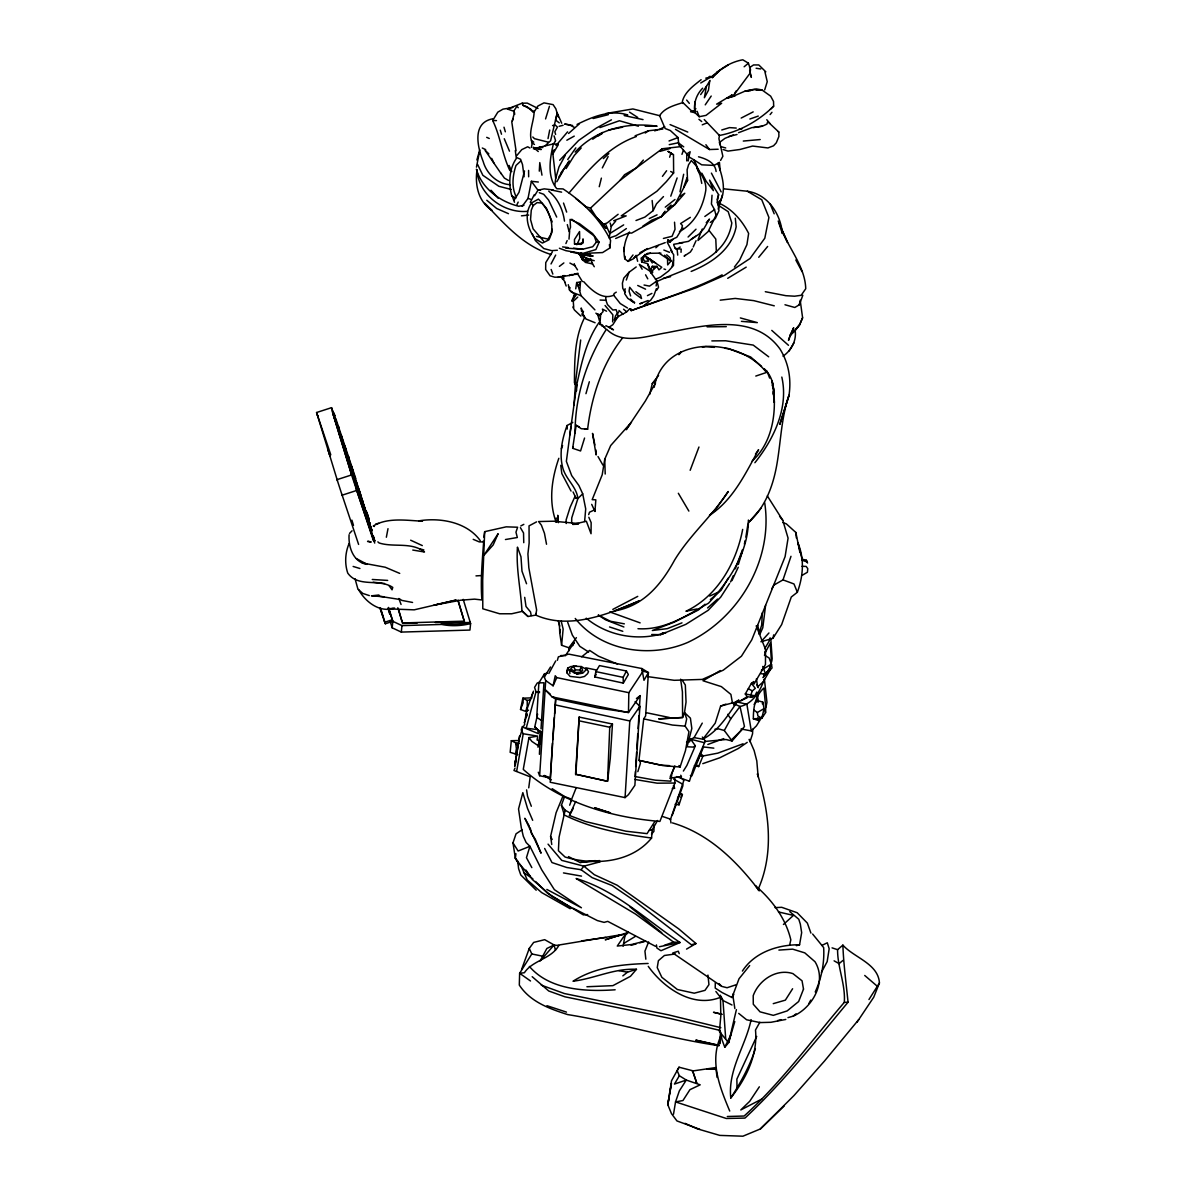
<?xml version="1.0" encoding="UTF-8"?>
<svg xmlns="http://www.w3.org/2000/svg" width="1196" height="1196" viewBox="0 0 1196 1196"><rect width="100%" height="100%" fill="white"/><g stroke="black" fill="none" stroke-linecap="round" stroke-linejoin="round"><path stroke-width="1.5" d="M349.097 534.732C348.215 547.065 353.298 562.374 367.217 564.363L356.393 558.592M569.64 231.082L568.997 239.155M760.178 717.66L758.309 720.47L753.36 718.811C753.286 707.628 755.05 695.982 763.885 688.044L765.709 707.18M526.33 713.474L526.285 717.316L526.988 713.698M686.728 160.892L686.803 153.97L678.805 144.791L678.042 137.555L670.328 130.528L665.125 128.495L659.624 115.683L632.878 108.941L605.864 113.515M715.298 982.918L715.208 988.09L722.085 992.545L732.012 997.524L733.821 994.399M747.799 524.984L745.87 537.079M673.483 154.777L668.115 151.399L673.483 154.777L673.632 172.957L666.351 181.657L656.903 191.24L621.262 215.878L626.181 215.893L613.683 220.752M748.262 525.448L748.382 520.051M654.077 825.27L653.898 831.399L651.521 834.09M718.856 135.148L719.409 135.447C739.741 131.739 759.146 120.497 773.663 106.16L773.528 101.451L770.658 96.158L761.792 89.82L754.108 89.266L745.063 91.12L734.299 95.8L731.758 95.082L716.628 104.142L721.637 103.26L706.029 115.369L699.197 116.715L695.07 112.753C693.172 103.783 696.251 94.678 702.635 88.19M571.613 523.026L571.763 517.853L577.877 498.568L582.691 493.799L578.879 485.486L571.703 475.619L566.366 461.357L571.03 426.329M694.637 109.195L694.846 101.824M518.989 740.518L511.32 740.698L510.154 752.329L517.733 754.661M612.636 321.903L612.845 314.802L605.071 305.518M551.954 229.109L551.834 232.727L548.007 239.11L536.436 236.404M582.646 243.207L583.02 239.155L582.646 243.207L580.912 244.373L574.529 243.999L574.454 239.544L579.552 231.531L579.686 238.617L576.846 244.746M483.229 541.115L483.633 541.923C482.257 561.313 480.388 580.852 481.898 599.958L474.543 599.136L460.804 600.198L433.969 605.161L456.244 600.033L414.19 609.84L388.371 608.869L393.036 608.241M768.938 632.983L760.955 641.759L772.945 638.335L781.646 624.596L791.289 597.013L797.358 592.259C803.204 576.308 804.594 559.235 797.986 542.999L802.381 560.251M514.758 766.113L519.632 736.063L514.758 766.113L516.179 756.201M554.839 185.186L555.706 178.398L552.881 153.925L553.03 150.965L554.51 149.605M539.411 754.317L540.547 731.354L538.021 747.276M752.777 729.111L752.538 733.895L749.982 741.759L749.249 739.337L754.138 750.58L756.799 760.925L758.159 776.847L757.412 773.782C769.013 811.441 774.574 852.763 757.965 889.704M716.374 252.266L715.776 239.051L709.168 230.619M539.291 171.148L539.785 162.596L541.967 175.154M552.417 743.179L550.205 782.259L625.06 797.612L628.438 794.667L634.882 785.338L639.875 706.388L635.106 701.633M575.62 382.137L573.975 405.324M681.017 252.311L681.212 249.112L675.247 248.394L673.752 245.045M762.375 612.651L761.673 625.164L758.847 633.955M625.06 797.612L629.799 720.964L639.875 706.388M759.834 1022.236L755.498 1030.01C757.875 1055.291 745.93 1078.628 730.786 1098.003C727.691 1069.643 745.676 1045.947 751.118 1019.635M547.349 673.213L544.539 673.722L538.888 682.901L536.705 717.301L541.549 720.53M541.026 728.827L543.956 682.767L538.888 682.901M544.33 677.19L544.539 673.722M553.06 696.655L555.706 698.957L550.28 777.953L539.65 775.726L545.705 680.554L544.315 677.071L550.519 666.994M579.163 717.077L575.53 774.216L607.538 781.287L610.274 758.518L612.457 724.043L579.163 717.077L575.859 774.873M612.457 724.043L609.736 727.243L607.538 781.287L577.309 774.604M635.061 776.503L635.375 771.51M635.689 766.501L636.586 752.359M636.81 748.696L637.737 734.075M638.081 728.588L638.903 715.776M639.247 710.289L640.174 695.638L636.422 698.524M712.024 195.217L711.426 204.023L714.52 209.614L715.956 215.145M552.716 739.666L554.346 717.465M554.615 713.773L555.706 698.957L552.133 696.924L545.122 689.703L550.414 694.338M856.919 1022.341L873.723 997.225L879.434 982.963C878.268 963.617 854.079 957.682 842.881 945.124L837.589 949.684C837.424 967.31 845.647 984.368 844.301 1002.383C811.426 1040.67 781.75 1082.006 744.151 1116.018L727.303 1116.511M575.052 433.176C575.022 396.31 586.518 360.19 606.477 329.139C622.638 345.24 646.378 336.136 665.709 332.937C703.173 325.865 753.525 312.291 780.016 349.053C788.687 363.076 791.453 379.132 788.986 395.383C781.466 417.165 780.913 440.188 777.161 462.717C773.528 484.694 765.799 506.67 748.98 522.054L760.94 508.33M720.56 1031.924L719.648 1043.988L720.56 1036.678C709.378 1061.928 719.917 1087.493 729.724 1111.054M579.791 290.658L580.494 281.972L576.681 282.54L575.725 288.849M584.62 521.441L585.711 508.913L582.691 493.799M625.119 288.714L624.686 293.663L627.825 298.402L634.568 302.782L630.546 299.06M773.154 394.142C774.634 385.022 771.076 374.901 764.259 368.757M576.547 390.853L576.786 384.664C581.495 363.001 586.294 340.456 599.316 322.128M637.647 261.296L636.167 255.346L633.312 258.844L628.079 261.401L624.79 258.814L625.03 256.333M654.212 387.28C663.571 334.955 738.545 335.956 766.472 372.479L755.782 376.067M572.735 645.691L574.2 642.446L568.952 647.784L561.597 645.272L563.137 629.036L561.208 621.202M609.407 236.569L611.261 226.433L615.716 221.051M589.075 253.163L602.575 252.58L609.855 248.006L610.588 240.471C600.482 219.421 582.482 201.661 563.062 188.923L556.828 188.729C546.721 176.754 550.055 158.022 553.374 143.894L558.368 144.327M673.512 1114.194L675.546 1101.89L682.931 1100.559L689.928 1089.676L700.183 1084.817L686.295 1080.063L679.328 1090.931L675.546 1101.89L726.286 1118.484L744.959 1118.081C782.857 1082.754 814.939 1041.925 848.039 1002.218C846.17 983.142 843.524 963.916 842.881 945.124M463.211 599.346L470.611 623.594L469.938 630.068L401.303 632.086L392.168 627.81L392.841 621.337L388.595 607.419M401.303 632.086L401.976 625.613L392.841 621.337L388.177 607.747M398.403 608.973L402.618 623.49L417.165 623.071M458.023 600.048L464.407 621.681L457.963 600.586M623.101 946.23L625.194 934.689L628.259 931.744M580.673 340.008L575.276 384.574L577.04 385.411M669.551 765.649L660.655 765.081L638.963 760.387L643.702 718.871L645.616 715.926L648.426 672.556L641.833 668.534L568.788 654.122L558.368 656.828L557.366 660.327M569.804 434.985L576.786 384.664L575.276 384.574L574.424 382.735C574.663 360.594 574.304 337.706 584.709 317.389M584.56 438.05L580.568 450.967L572.66 448.291L576.173 425.268L581.211 428.691L587.625 429.229C591.467 396.594 602.171 364.062 622.548 337.93M538.335 182.031L531.368 181.299L528.034 198.386L522.189 206.325M765.604 605.296L762.794 627.765L759.923 634.194M518.885 864.334L515.356 858.19L515.925 853.72M528.737 787.835L530.187 776.832L513.966 770.493L515.013 768.086M512.292 120.676L514.519 112.544M709.662 81.373L708.466 90.253L704.384 97.728L706.417 86.396L710.08 80.446M734.658 93.901L749.997 73.3L750.505 69.622L748.427 63.194L742.791 59.8C731.07 61.878 719.738 68.546 712.158 77.605M509.885 170.565C502.171 154.463 500.317 135.925 492.677 120.527L497.82 112.14L503.008 109.135L512.8 107.535M624.79 258.814C622.847 249.65 624.85 240.067 629.485 231.994M596.595 670.044L585.786 667.817L588.537 671.644L587.55 673.707L584.5 676.458L579.97 677.534L570.073 676.413L566.904 672.795L567.367 669.745M600.243 324.639L600.512 322.86M476.457 167.141L479.461 151.922M748.352 523.011C747.126 554.002 729.037 581.106 708.525 603.188C686.668 615.566 664.453 630.442 637.976 628.707M755.394 1048.578C749.937 1066.01 740.653 1082.544 730.786 1098.003M483.842 537.198L484.694 531.652L506.207 526.838L517.614 527.227L515.969 532.175L517.33 537.512L505.445 539.531M552.148 788.672L564.587 796.536L561.387 805.297L565.17 810.23L559.055 837.185L558.412 850.7L565.065 857.024C594.113 865.65 631.174 863.049 651.566 838.037L652.209 829.725L657.576 820.486M514.758 114.293L513.697 111.213L507.373 109L522.174 103.2L523.115 105.383L527.137 106.788L533.61 112.319L533.835 110.899M555.706 521.561L556.275 518.018M566.904 672.795L567.652 668.175L570.731 666.561L576.607 666.157M656.126 285.949L656.918 280.985L649.592 270.894L639.292 264.361L642.132 269.235M631.458 422.188L610.693 445.54L604.742 459.204L602.186 474.842L592.184 499.659L595.832 499.838L594.95 511.499L594.965 509.705L589.523 512.202L588.671 514.624M516.642 771.375L523.22 733.761L521.202 729.904L522.353 726.421M736.407 1009.633L728.648 1042.703L719.409 1031.595L720.814 1015.912L720.441 995.236M574.065 297.61L574.663 294.111M536.047 613.503L535.778 615.088L527.989 616.478L521.949 610.842C520.813 589.523 515.91 568.563 517.449 547.14L520.978 556.798L521.979 571.15L526.539 583.753M561.597 645.272L559.758 632.983L560.356 629.485M669.013 1097.614L667.802 1104.7L671.464 1113.626L676.951 1120.936L699.824 1129.323M669.611 1094.056L671.434 1083.427L667.802 1104.7L671.509 1080.78L679.029 1067.206L692.574 1070.719L696.7 1082.933L692.574 1070.719M796.372 945.662L799.571 944.75L801.664 932.656L800.333 924.149L798.793 919.276L789.734 911.591M537.527 737.394L537.079 739.95L540.024 741.251M531.443 147.347L532.235 143.012C527.78 132.95 533.924 122.186 534.119 111.961L537.871 106.04L543.986 102.871L553.09 104.635L555.856 108.821L558.218 116.879L556.768 112.618M515.401 754.153L516.403 748.741L515.655 742.88L511.32 740.698M386.353 537.243L387.997 528.677M672.212 266.454L673.468 259.951M717.047 202.797L718.602 194.679L709.572 180.118L713.399 190.627L706.298 181.463L701.828 173.181M679.986 191.764L683.664 174.257M548.022 138.587L549.712 130.02M770.822 665.38L772.153 658.577L770.762 638.245M764.992 712.039L766.95 702.321L764.408 679.089C760.462 690.63 752.927 703.861 739.995 706.492L730.741 718.856L724.313 730.502L732.072 740.967L744.48 726.525L739.995 706.492L733.582 703.607M784.98 304.756L794.802 307.477L799.302 304.801L799.989 301.467M523.22 733.761L537.751 736.123L528.961 737.588L523.265 769.402C560.625 802.74 610.827 817.331 659.893 821.428L674.918 783.036L674.738 777.535L681.451 776.533L680.733 775.247M732.012 997.524L739.023 978.762L749.653 965.546M545.705 680.554L553.105 685.801L555.243 675.755L556.768 677.609L628.827 692.693L642.715 671.733L641.833 668.534L643.986 680.3L648.426 672.556L643.179 671.21M682.318 101.72C684.546 92.047 693.74 85.574 701.125 79.698M594.756 676.936L595.877 671.614L599.465 665.589L626.42 671.001L628.349 674.514L623.31 683.11L594.756 676.936L596.206 674.335M744.375 544.09L745.123 540.577M753.45 683.021L753.764 681.571L751.417 683.335L745.287 693.979L747.216 696.67L751.596 697.313L754.93 695.803L756.784 692.05M638.963 760.387L662.883 765.59L680.076 767.01L685.458 750.654L688.956 731.713L685.129 726.151L686.683 718.871L684.516 712.577L686.041 702.052L685.323 685.024L682.363 680.434M772.945 638.335L773.692 634.867M815.223 991.947C821.517 978.328 824.582 962.616 823.655 947.576L812.637 934.046M519.976 736.631L522.293 729.097M539.964 732.116L534.776 726.854L537.632 714.102M789.629 945.139L790.825 939.862C785.772 918.513 772.153 900.005 755.438 885.758L759.325 890.841C736.826 861.314 709.064 833.657 672.451 822.893M783.006 356.169C791.244 350.622 796.656 340.711 795.176 330.664L799.616 324.759L802.606 317.792L800.184 300.241M769.91 638.006L769.148 641.265L764.663 648.651M551.745 844.496L550.594 836.378L556.095 812.727L563.122 795.699M649.697 394.456L652.269 383.602L658.562 375.454M549.442 106.309L545.57 118.927M734.778 1021.578L728.648 1042.703M599.241 186.711L601.379 178.129M539.306 743.792L540.173 740.339M742.671 529.394C736.317 562.748 717.57 596.266 685.951 611.246L696.984 608.958M627.466 307.985L620.246 303.545L613.683 295.218L614.101 293.543L616.284 292.138M689.135 155.779L690.167 151.787L686.803 153.97L689.135 155.779L688.134 160.997M670.373 819.753L683.873 780.42L681.257 778.013M762.33 703.816L762.779 702.097L757.606 700.617L757.038 696.849M628.079 261.401L633.013 254.972M524.521 170.938L519.004 192.347L513.921 200.405M643.523 259.368L644.584 261.221L648.561 261.176L646.139 256.766L661.777 267.291L658.966 269.877L656.828 266.379L652.403 270.61L652.627 272.539L651.028 273.107L650.803 270.132L647.499 263.613L641.714 261.999L644.883 254.374M525.792 711.441L527.242 706.268L527.227 700.452L522.861 698.18L520.529 709.497L525.792 711.441L528.587 710.185M585.95 393.678L589.344 381.748M789.375 337.257L788.493 340.397L793.696 327.704L789.823 335.687L795.176 330.664M555.706 178.398L558.981 166.947L565.26 155.316M476.875 159.995L479.805 149.814M670.777 196.174L677.13 177.935M718.228 209.18L722.459 194.873M515.341 762.749L516.298 759.505M669.64 157.199L671.001 152.684M717.077 199.777L718.602 194.679M738.38 564.452L742.462 550.922M558.831 458.307C551.67 478.863 548.426 501.498 556.2 522.308M764.693 89.879L767.249 81.672L764.977 72.074M637.827 771.659L640.368 763.467L640.084 761.03M572.66 448.291L573.153 446.721M526.898 714.834L524.356 723.072L527.466 707.793L533.461 691.198M725.867 704.145L720.62 706.089L715.193 723.206L702.844 739.188L694.084 737.618L688.059 740.862M689.419 781.272L693.441 768.355L705.326 741.027L702.336 737.035M675.127 804.265L679.029 804.818L682.393 794.488L679.732 793.053M718.632 1045.633C667.817 1038.233 618.452 1022.774 567.681 1014.582C549.442 1008.766 530.187 1001.785 519.303 985.07L519.632 973.29L524.386 972.737C532.564 960.239 551.117 959.102 558.711 945.662L554.122 944.975L544.688 939.667L533.655 942.418L529.26 948.428L521.576 969.493M530.904 698.748L532.953 692.708M517.943 862.092L515.356 858.19L512.979 842.866L516.044 833.821L521.994 829.845M773.902 585.083L783.006 579.881L790.99 556.304M572.794 422.397L567.054 425.522C562.15 438.992 559.055 453.538 562.718 467.696C565.678 479.148 576.666 486.787 577.877 498.568M682.961 785.563L672.212 815.373M683.649 187.428L686.982 177.815L687.536 180.506L674.903 204.546L661.268 216.655L631.638 233.1L628.797 232.906L615.671 238.482M670.223 776.623L674.888 766.008L671.913 773.438L670.836 781.167L655.378 780.196L635.33 776.593M626.3 280.014L629.036 272.269L636.212 266.947M681.959 154.359L683.439 150.203M654.72 821.682L647.051 833.642L625.852 831.19L585.621 821.577L569.416 815.478L575.695 801.499M569.685 805.207L571.284 800.782M580 670.014L575.411 669.91L573.587 672.601L581.779 672.436L580 670.014L581.241 666.561L586.533 669.416L582.796 673.139L577.414 674.066L569.446 670.358L567.652 668.175M656.365 288.714L653.778 295.771L650.684 300.196L644.21 305.294M569.416 815.478L573.288 808.317M799.302 304.801L802.83 295.292M561.343 448.844L562.569 445.555M690.167 470.297L698.957 447.02M735.301 568.833L742.522 549.652M694.413 765.664L698.673 766.546L703.099 755.663L700.004 753.659M554.122 944.975L546.871 948.473L540.084 961.031L554.122 944.975L555.452 950.327M647.485 676.592L674.2 680.3L702.276 679.418L723.221 670.194L741.46 656.185L751.791 639.8L785.099 556.633L788.074 538.125L782.767 520.29L767.324 495.906M652.403 270.61L650.803 270.132L652.298 266.319L656.828 266.379M698.165 239.364L702.276 229.019M571.03 800.737L576.173 787.805M751.417 683.335L755.289 688.343L752.389 690.884L750.64 695.265L751.596 697.313M648.621 941.97L644.943 951.119L645.84 959.192M552.193 221.888L546.527 208.418L541.833 203.081L537.094 202.602L533.117 205.637L531.263 210.227L530.546 219.556L533.102 228.855L543.567 241.039M577.743 297.116L573.273 301.317L571.897 300.854L574.827 293.708M565.917 243.55L567.158 240.59M796.117 328.9L799.616 324.759L802.606 317.792M704.369 742.686L690.675 739.233L689.524 741.879L686.549 742.282M567.308 224.624L569.072 231.62L570.507 227.18L570.058 219.376L579.462 223.622L592.588 233.579L599.136 242.145L595.892 249.575L582.347 253.567L565.932 250.682L559.369 248.245M690.675 739.233L695.354 745.811L686.878 765.47L683.365 771.061M553.105 685.801L556.768 677.609M697.432 760.791L699.735 755.633L703.099 755.663M730.532 581.974L733.387 575.59M716.449 214.353L708.152 231.561L697.971 240.501M703.472 747.022L691.871 775.83L690.361 775.486M693.217 246.959L696.057 240.68M731.937 580.628L738.246 567.203M516.941 204.695L518.197 202.079M349.112 543.492C345.166 552.642 344.523 563.6 347.767 573.138C358.486 588.028 379.012 578.176 392.766 587.4L392.064 589.822L389.104 585.741M635.988 220.527L644.913 217.089L653.166 210.631L656.499 203.813L663.481 196.578M721.083 1033.314L721.891 1039.533L724.776 1047.203L730.711 1035.213M756.709 1036.409L736.871 1079.121L737.035 1088.196M718.348 204.262C727.317 192.048 722.459 176.29 717.794 163.344L719.424 162.327L720.171 170.445M602.321 167.903L608.136 156.541M623.31 683.11L623.146 677.355L626.42 671.001M530.291 202.363L534.358 194.589M551.027 263.957L555.677 255.092M531.532 202.946C523.713 213.949 527.421 228.944 535.255 238.886L542.446 243.057L548.874 239.858C556.23 225.954 548.904 209.33 538.424 199.119L531.532 202.946L533.117 205.637M736.018 91.046L733.223 96.308L731.758 95.082M513.323 118.942L511.768 121.857L516.044 150.756M524.82 724.014L523.086 727.288L538.35 733.671L537.662 729.62L534.776 726.854M679.029 1067.206L677.175 1070.689L679.358 1075.727L686.295 1080.063L674.454 1084.069L679.358 1075.727M765.32 652.448L770.224 643.254L771.435 661.343M821.383 972.408L827.169 961.614L829.172 948.757L827.303 942.777L821.831 945.438M717.675 204.77L720.022 200.42M594.92 309.869L581.062 295.696L578.206 286.173L580.494 281.972M548.859 673.468L555.706 660.94M808.989 1003.369L810.768 1000.11M753.929 684.172L765.455 664.513L765.545 649.503L756.201 625.837M720.59 160.413L722.862 156.287L718.931 138.691L719.409 135.447L704.235 119.555M680.913 797.119L682.393 794.488L679.687 794.593L677.504 798.21M655.543 382.989L645.347 401.049L626.181 429.738L630.412 423.698M694.084 737.618L702.261 723.117M529.26 948.428L531.801 953.96L519.632 973.29L530.516 980.989M556.813 181.747L562.718 171.506M769.82 670.478L763.227 681.81L757.591 686.923L756.425 678.79M552.881 153.925L558.338 144.611M728.244 578.102L721.053 590.301L710.364 599.585M771.764 588.761L774.47 584.156M594.233 260.683L591.228 259.891L587.161 261.58L582.751 260.294L579.955 255.077L585.307 262.373L592.573 263.942L590.555 258.53L589.972 259.861L587.759 260.384L582.751 260.294L580.105 254.554M760.701 673.557L765.739 674.454L771.555 664.647L769.103 657.979L764.408 655.109M766.741 672.152L763.063 677.624L766.935 672.182M789.016 351.056L793.905 342.968M748.427 63.194L744.136 66.782M656.813 290.075L658.533 287.234L656.918 280.985L649.533 286.128L644.046 285.022M534.612 195.71L537.961 190.194L544.225 188.863L553.21 189.97M868.954 999.527L879.434 982.963M763.093 715.103L756.44 725.852L751.282 730.906L741.042 728.977M566.112 168.561L574.364 155.331L581.211 147.96M792.604 988.748L785.368 1000.14L773.244 1003.653M692.424 248.858L690.391 252.012L684.127 256.138L685.129 255.241M558.891 176.859L569.176 160.832M729.56 583.484L720.725 597.103L708.182 610.304L685.801 624.372L660.476 634.687L651.7 634.508M659.624 115.683C664.542 107.76 674.574 105.278 682.916 102.587L691.079 110.51L694.129 111.183L695.848 108.552M513.697 111.213L516.896 106.309L518.242 107.715M553.419 144.058L555.422 141.008M552.313 252.012L545.75 262.612L545.645 269.504L550.1 275.813L554.824 277.203L560.266 277.098M759.34 1086.82L749.698 1101.322L740.787 1109.948L761.837 1099.034M566.186 654.466L574.2 642.446M705.236 104.844L711.216 96.054M642.745 226.238L651.88 220.094L661.268 216.655L665.021 211.229M640.174 695.638L628.483 712.517L598.628 708.047L555.706 698.957M567.726 159.502L575.844 147.87M700.677 94.574L706.417 86.396M710.663 514.684L714.939 510.318L728.215 491.511C712.338 515.925 689.883 534.926 674.649 559.997C661.119 584.695 643.627 605.968 614.43 610.992L639.441 600.811C608.002 614.34 569.296 630.023 535.778 615.088L536.63 610.02L528.826 567.756L527.914 553.927L529.14 543.029L529.036 525.881L536.556 521.875M754.885 462.732C773.782 439.052 788.837 407.971 781.81 377.069M580.912 244.373L582.691 241.876M520.529 709.497L523.16 702.695L522.861 698.18L531.936 697.866M755.468 454.061L758.608 449.711C745.467 473.511 733.013 500.137 709.467 515.327L714.939 510.318M738.665 699.824C728.379 714.371 719.155 730.562 702.844 739.188M762.749 666.441L765.739 674.454L769.521 669.192L770.912 664.393L761.404 670.164M571.897 300.854L576.218 294.919M576.382 637.632L568.952 647.784L569.012 650.774M561.088 172.732L568.429 162.82M662.435 176.335L666.606 170.759M595.085 322.741L586.025 319.033L582.258 314.847L583.484 311.289M733.671 705.012L736.721 700.991M734.434 267.007L739.547 260.324L746.917 244.657L748.636 233.429C742.581 221.35 733.133 210.122 720.889 204.068M661.268 216.655L664.572 212.454M544.643 848.457L551.969 862.555L566.769 867.504L581.077 869.716L583.872 866.173L600.123 861.838M575.665 198.431L586.01 206.744L590.48 208.149L620.081 180.372L624.566 174.721L636.362 167.874L662.27 148.752L681.077 146.585M516.642 155.734L521.785 149.62L527.675 146.779L529.918 148.02M742.402 971.062C754.646 952.136 777.938 944.661 799.571 944.75M599.136 242.145L596.415 242.115L592.693 246.75L582.691 249.231L565.663 248.125M770.104 114.577L771.958 112.304M758.742 257.29L767.638 246.466M858.698 1019.62L824.522 1061.002L793.965 1095.581L760.372 1128.949L742.91 1136.2L719.768 1135.393L697.178 1128.785L685.039 1123.358M618.736 311.887L615.581 315.714L614.281 320.289C618.063 314.727 625.807 314.413 629.5 308.792L630.89 309.106L631.189 310.616L696.371 287.698L724.477 275.364L750.027 258.515L764.812 238.198L768.923 217.478L761.762 199.762L747.365 191.24L723.715 188.833M556.005 145.538L567.592 131.859M678.924 354.704L681.331 351.878L679.014 354.255M648.112 963.468C622.04 964.335 595.668 966.831 573.019 981.213C594.517 978.597 614.266 968.147 636.466 969.298L630.486 976.295L612.89 985.654L586.922 986.745M724.776 1047.203L727.676 1043.824M569.072 192.93C588.178 170.565 607.822 146.51 636.362 136.538M662.27 148.752L659.908 151.399L670.268 148.439M789.823 335.687L799.616 324.759M629.036 272.269L623.819 278.07L622.398 283.183L622.742 288.206L625.015 292.497M706.238 222.65L709.482 219.077L703.921 228.586L698.942 234.177L691.378 239.125M652.269 383.602L655.886 379.685M569.446 670.358L573.318 666.217L581.241 666.561L582.676 670.537L580.269 672.436L575.321 673.004L572.555 669.85L569.446 670.358L569.939 673.587M754.108 704.369L757.606 700.617M559.683 160.264L578.67 140.44L596.37 128.062L611.44 119.824M349.501 533.416L352.058 530.785M765.739 674.454L772.033 667.996L771.555 664.647M688.089 237.017L695.997 229.198M643.358 160.055L636.362 167.874L620.081 180.372M732.042 739.337L741.954 729.65M642.775 257.723L645.975 254.613L650.445 253.104M712.308 77.68L720.231 70.041L727.93 65.182M595.877 313.143L599.346 315.595L601.334 313.666M760.372 1128.949L784.232 1105.926M770.388 109.299L773.663 106.16M679.448 231.68L683.155 228.197M667.233 208.672L671.091 205.054M587.655 914.581L583.349 914.895L547.529 893.233L535.554 881.497M520.469 161.311L515.999 165.467C512.77 175.094 511.44 186.217 515.67 195.71M655.856 247.781L658.338 245.509M603.352 158.605L608.839 153.596M783.425 924.478L793.456 915.403L778.506 911.95M568.578 133.459L579.268 123.921M707.584 607.957L717.57 599.047M672.855 239.544L670.134 241.951L668.325 241.816L667.712 240.067L670.134 241.951L668.13 239.813M752.179 461.043C773.633 441.653 777.669 408.165 772.078 380.821L772.84 388.042M705.027 604.219L698.359 610.02L674.125 622.204L652.343 630.501L667.293 628.648L681.989 622.862M574.364 274.078L577.997 273.286M843.016 960.358L839.099 963.647L834.105 960.837M575.156 152.086C596.296 129.213 627.123 121.887 657.097 126.223L645.197 126.208M598.508 135.866L602.575 132.517L592.723 139.199M787.97 1017.632L793.157 1016.152L796.028 1013.834M581.705 656.783L589.658 650.415L598.389 656.141L617.51 664.094M419.049 521.112L422.487 521.202C406.461 520.424 387.474 517.27 373.302 525.971L374.423 526.479M618.138 214.278L607.239 222.89L603.546 224.295L596.565 217.478L590.48 208.149M665.26 207.162L674.963 199.493M622.832 975.861L627.511 972.169L636.466 969.298M710.319 222.441L715.358 218.509L718.946 210.675L717.884 201.795M577.07 124.429C592.214 116.879 610.543 109.284 627.75 114.98L624.387 114.995M559.384 266.379L563.869 262.926M664.737 126.791L659.071 129.587M710.245 77.591L720.231 70.041L716.838 72.164M707.389 78.189L710.05 76.23M680.778 230.813C695.414 222.546 703.143 206.415 705.775 190.358C707.045 178.802 697.044 170.594 694.188 159.995L689.345 157.125M695.534 236.315L688.492 241.368L679.208 243.057M704.833 216.491L714.52 209.614M623.669 224.878L609.706 233.579L605.729 224.459L603.546 224.295M677.086 249.216L680.18 247.034M634.239 257.783L645.332 250.024L665.2 242.639M533.61 112.319L530.919 109.329L523.115 105.383M626.375 228.571L616.134 235.642L609.257 238.064M747.216 742.372L738.321 748.502L719.738 757.801L702.785 763.646M645.257 133.025L648.606 130.768L662.823 129.063M749.578 67.619L753.54 64.943L758.787 64.943L765.814 71.82M679.956 196.398L684.77 193.274L674.903 204.546L667.443 208.986M690.346 217.373L680.584 223.547L682.438 225.551L681.272 229.946L676.787 237.286L668.026 241.368M720.62 706.089L740.877 700.677L747.216 696.67M624.327 943.106L635.435 936.348M727.691 278.324L746.199 267.142M723.759 738.605L707.838 744.465M700.736 82.987L709.019 78.039M720.381 670.552L703.009 680.763L721.367 686.624L730.906 694.428L732.52 703.398M695.354 745.811L693.187 747.081L687.087 746.782L691.826 728.484L690.406 718.153L684.516 712.577L682.602 717.495L658.936 718.871L682.602 717.495L682.423 691.901L680.644 679.193M686.549 949.101L695.997 943.554L678.745 928.888L617.121 885.204L594.322 874.71L583.872 866.173L561.746 860.387L548.052 844.137M802.322 575.216L807.405 572.256L807.778 568.668L806.179 566.411L802.038 566.321M754.033 710.125L757.322 712.502L764.08 708.6L765.291 708.914L765.844 712.308L761.792 718.288L753.36 718.811M566.844 140.231L574.244 136.12M599.346 315.595L603.128 311.558L602.44 309.106L606.566 311.199M639.875 252.745L647.559 248.544M717.794 163.344L714.012 165.407L701.723 164.824L694.188 159.995L698.808 172.089M793.157 1016.152C812.802 1007.69 827.124 981.453 815.014 961.734L804.788 952.868L792.649 949.146L778.895 950.087M720.665 997.225C693.217 1008.497 663.974 988.315 648.262 966.338M520.813 525.941L523.833 524.356M691.168 271.432C711.396 263.06 731.533 249.934 736.153 226.777L735.301 218.21M612.801 609.407L637.752 596.37M741.176 118.06L753.181 111.886M545.256 145.658L550.594 140.784L557.067 113.74L555.512 120.034L559.28 122.859M647.44 295.636L651.895 293.409M655.318 282.316C684.336 268.113 725.778 261.147 731.817 222.979L728.2 211.662L718.871 205.637M649.264 218.569L657.067 214.846M740.877 700.677L747.216 697.716M655.453 279.356L660.626 277.009L668.534 271.044L673.483 265.422L673.677 254.748L670.896 250.592M753.659 127.553L762.375 126.178L766.935 124.13L767.727 121.618L778.805 132.023L778.895 136.479L776.309 142.787L773.513 145.807L767.922 147.945L752.613 146.062L739.95 149.485L727.945 151.1L723.102 149.5M722.115 274.856C693.097 289.94 661.388 299.06 631.189 310.616L629.903 308.957L630.89 309.106M709.677 596.042L718.452 592.155M569.311 275.618L571.852 274.527M733.432 134.834L724.926 138.377L719.349 142.563L720.336 145.254M702.246 124.833L706.672 123.038M492.916 118.778C471.583 122.545 477.563 147.407 483.199 161.58C486.578 173.719 497.446 184.049 510.333 184.722M648.606 130.768L635.136 135.791M597.103 135.746L601.827 133.907M648.142 300.51L639.725 303.784L642.312 303.111M743.09 743.777L717.809 753.151L701.723 756.231M660.476 634.687L665.858 632.624L662.33 632.878M738.545 132.696L751.746 127.673L762.375 126.178M669.042 140.964L678.042 137.555M539.59 682.198L537.228 683.051L534.567 687.356L536.017 691.751L526.18 728.229L537.662 729.62L541.773 732.7M599.944 127.583L619.393 120.751L638.395 126.193M749.877 119.017L758.264 116.072M664.229 945.363L673.542 942.089L680.076 942.523C646.513 920.053 615.521 890.108 576.128 878.522L635.525 914.073L673.542 942.089M561.791 276.575L564.811 275.558M736.302 984.697L727.063 987.747L721.681 986.371L718.975 983.561M734.299 95.8L726.824 98.251L734.957 95.949M645.646 940.923L631.518 944.526L617.285 946.051L623.415 937.036L628.453 932.342L605.236 939.802L621.576 934.659L558.113 945.154M337.466 480.762L316.566 412.515L331.546 407.672L359.981 492.393L371.478 530.202M332.174 411.155L352.102 476.457L373.406 540.547M335.702 418.331L355.825 478.744M352.043 474.797L337.063 479.641L342.116 495.189L357.096 490.33L331.546 407.672M361.072 500.362C362.224 499.195 363.913 503.112 362.044 503.008L355.855 480.508L373.81 540.996M356.288 489.328L374.722 543.089M357.649 489.164L358.591 488.865L359.249 490.749L360.594 494.875L359.652 495.174M360.041 496.998L360.983 496.699L365.169 509.705M361.327 501.244L361.775 500.556L368.099 519.468M362.642 503.636L364.137 508.091M363.076 506.371L364.167 506.282L365.229 509.406M363.464 508.195L364.391 507.896L363.509 504.757M364.421 508.943L365.707 511.44M366.753 512.157L368.831 518.63L366.753 512.157L366.783 514.579M367.142 513.308L366.813 514.415M365.468 514.205L366.305 513.667M367.366 516.358L368.278 517.061M369.116 522.981L371.941 530.366L364.466 507.852L365.931 512.561M368.547 523.773L364.84 510.767M370.596 527.451L367.83 517.315M370.297 530.576L371.223 530.277L371.702 531.607M379.909 607.732L384.708 622.234L392.198 619.797M384.708 622.234L385.351 623.759L392.841 621.337M721.771 129.975L729.53 127.613L736.243 128.062M533.371 148.842L553.374 143.894M654.646 130.827L657.576 129.975M631.159 945.303L636.362 943.793M777.609 1020.607L781.063 1019.62M639.77 942.837L644.868 941.402M595.324 860.612L580.015 862.48L568.444 856.59M573.572 274.691L557.725 277.397M695.997 943.554L691.378 944.765L633.76 900.304L612.217 885.593L592.14 877.655L581.077 869.716M559.1 126.313L563.077 125.281M728.798 136.568L737.02 134.49M593.171 118.509L608.36 114.667M663.406 238.453L672.092 236.27L675.022 229.288L674.529 222.202M515.88 198.013L511.798 196.054C508.39 183.451 508.973 168.457 516.911 157.663L520.604 159.262L522.517 164.614L524.117 176.769M665.858 632.624C638.993 641.579 608.091 636.347 586.234 618.197M613.683 295.218C601.992 300.42 590.869 289.641 583.678 281.628M702.441 347.333L705.67 346.586L714.446 347.363M527.989 616.478L522.488 611.306L511.694 613.772L499.644 613.772L482.795 608.779L482.691 580.269L484.694 531.652M663.526 278.264L670.612 276.665M612.561 936.976L625.119 934.181M649.189 830.398L652.209 829.725M570.298 274.796L576.861 274.258M375.858 523.953L378.639 523.355M669.237 144.656L678.311 142.773L683.738 146.869M608.629 130.02L622.593 127.18M527.227 700.452L530.456 699.795M552.567 125.58L555.213 125.072L557.456 127.105L554.839 131.724L555.602 134.445M785.802 1019.441L770.927 1022.296L760.043 1022.58L746.603 1019.769L738.694 1013.386M705.76 78.159L712.622 76.918M581.869 254.838L593.141 256.034L586.997 255.51M523.923 205.338L518.675 206.25C499.868 201.586 481.853 188.43 476.367 169.219M673.647 244.298L682.976 242.728M715.836 1067.565L692.26 1071.033M527.421 211.333C503.695 213.636 478.116 194.35 477.025 169.787C474.827 184.976 478.191 201.451 491.885 210.317L484.649 203.29C504.189 223.473 523.19 246.062 551.162 254.524M659.43 946.724L680.076 942.523L660.954 950.73L656.888 948.024L656.44 944.9M419.004 520.828C440.457 517.405 466.918 522.054 480.284 540.667M394.59 608.031C379.85 613.324 365.169 601.693 358.531 589.508M540.667 189.805L537.961 190.194L531.368 181.299M581.555 940.878L605.684 937.485M738.799 129.332L741.894 128.899M675.381 953.96L664.408 955.484L658.398 960.672L657.247 967.609L661.837 977.296L677.355 989.496L694.263 993.203L704.997 990.348L708.944 984.637L707.957 975.084M669.685 778.192L674.738 777.535M672.287 788.598L674.694 788.284L673.408 785.593M720.216 300.166L735.226 298.432L753.779 300.644L774.275 305.832M378.938 594.995L371.463 595.832L383.991 596.759M521.456 215.833L528.707 215.071M714.954 729.261L718.617 728.887L724.313 730.502M574.529 243.999L581.017 243.371M580.015 862.48L599.674 860.597M641.714 261.999L641.116 258.201L647.649 253.343L660.91 253.118M704.668 741.475L726.032 739.532L732.072 740.967M743.284 141.053L760.193 139.543M750.64 90.687L745.063 91.12L756.47 89.252L761.792 89.82L756.216 90.253M557.366 250.233L551.76 250.667L543.776 248.559L535.33 240.501L532.459 234.087M475.978 575.889L482.227 575.515M774.993 907.615L781.721 907.316L797.194 912.742L807.345 923.088L810.918 933.089M844.301 1002.383L848.039 1002.218M578.146 524.192L572.72 524.401L586.384 521.277L591.048 533.73L591.153 522.667L588.836 517.27M675.456 129.332L709.467 149.53L718.168 149.231M715.956 1068.731L706.911 1069.045L715.956 1068.731L717.107 1077.447M615.148 989.78C586.115 991.798 549.771 990.258 529.38 966.428M402.678 622.952L464.467 621.143M435.329 622.533L458.95 621.845M401.976 625.613L441.653 624.447A56.332 45.299 -17 0 0 470.611 623.594M522.174 103.2L527.287 103.11L537.976 108.447M707.12 326.852L726.286 326.658M711.844 340.905L725.643 340.77L753.211 345.091L768.684 356.812M752.269 695.833L754.93 695.803L745.287 693.979M674.918 783.036L657.187 783.186L634.687 779.418M539.546 691.736L536.017 691.751L539.531 692.648M483.633 541.923L479.252 541.893L473.212 539.336M492.677 120.527L496.475 120.602M600.063 300.061L605.909 300.241L607.448 304.561L612.845 310.003L616.09 309.674L617.45 313.427L618.078 316.506L612.86 324.684L609.123 327.181L613.503 329.842L605.924 325.656M560.864 655.528L565.559 655.692M578.61 523.549L553.344 521.217L538.589 521.546L541.384 525.149L544.449 533.267L546.527 544.255M372.27 579.477L387.683 580.419M538.14 149.231L541.325 149.485L533.416 147.452L535.255 149.081M741.43 321.35L757.322 322.621L740.354 317.927M694.129 111.183L695.728 111.318L695.07 112.753L690.57 111.751M685.129 726.151L672.376 725.045L643.702 718.871M724.955 348.29L728.469 348.604L750.625 356.961L761.523 366.395M584.545 428.901L587.625 429.229M562.583 246.914L568.07 247.542M573.557 248.17L582.691 249.231M373.182 582.198L384.529 583.499M703.173 746.902L713.833 748.158M651.566 838.037C621.77 834.031 591.542 828.454 564.407 815.044L561.387 805.297M756.126 68.262L760.761 68.949M367.561 541.489L371.194 542.057L367.994 541.175M378.803 596.161L399.942 599.495M539.366 147.048L542.82 147.601M412.77 550.055L424.49 551.984C411.544 541.624 393.888 547.663 379.147 542.984L377.876 541.878M618.96 970.689L627.511 972.169M563.466 872.916L581.51 876.115M572.645 125.505L564.647 124.055L569.655 124.907L574.454 127.449M574.23 252.446L570.761 251.818L585.188 255.107M362.343 562.987L385.232 567.233L399.718 573.392M624.357 623.849L610.379 621.247L598.598 615.252M412.56 602.455L401.811 600.392L398.851 598.523L401.064 604.473M765.305 291.704L785.907 295.696L794.622 296.204L801.185 295.292L805.73 288.744C805.207 267.246 789.36 249.246 781.646 229.752L787.581 242.474L778.955 222.68M552.133 696.924L628.483 712.517L628.827 692.693M554.854 704.833L629.799 720.964M531.801 953.96L541.982 956.053M646.423 712.726L669.476 717.51M579.298 720.874L609.736 727.243M551.984 190.119L561.612 192.152M595.877 671.614L623.146 677.355M646.318 258.306L649.712 259.039L655.722 263.075M624.282 115.593L643.029 119.615M718.811 1045.214L695.788 1040.146L719.155 1045.633M518.974 743.613L515.655 742.88L518.436 746.887M578.042 673.632L575.321 673.004L577.414 674.066M721.771 1014.178L713.504 1012.279L721.936 1014.372M736.198 701.783L746.887 704.265L751.282 730.906M602.545 324.998L599.929 324.385L600.616 314.892L597.282 314.085M720.246 1030.489L669.895 1018.409L564.946 996.806L548.755 991.006L532.19 976.698M802.023 559.16L806.268 560.191L807.33 562L802.292 560.356M720.844 1027.693L668.459 1014.851L564.377 993.547L541.295 985.13M587.759 260.384L583.469 259.323L581.316 257.379M511.17 189.461L498.852 186.277L482.855 175.289L477.563 164.375M419.811 548.859L423.862 549.951M720.829 146.615L725.703 147.96M587.46 258.829L578.131 253.253L582.572 256.572L591.228 259.891M747.365 191.24C767.862 194.26 780.719 213.979 782.363 233.534L778.222 221.036M581.062 295.696L571.284 291.959L569.416 289.851L568.279 284.693M601.842 326.03L604.982 326.957M353.134 566.456L359.936 568.504M594.861 807.988L610.498 812.921L594.846 807.778M609.541 626.958L622.802 631.294M832.057 947.86L837.589 949.684M546.916 1005.687L566.47 1012.115M640.129 622.877L609.751 611.918M369.325 595.593L362.837 593.455L357.933 589.15L355.033 578.744M698.524 156.796C706.133 158.814 715.178 162.492 716.12 171.506M528.034 198.386L530.725 199.284M663.93 268.98L665.574 269.549M662.464 816.449L670.612 819.2M782.932 522.637L786.31 523.833L795.863 532.489L799.915 552.462M539.291 192.706L543.687 194.275L548.635 200.121L556.693 217.059M676.443 776.593L689.33 781.197M582.258 314.847L584.037 315.52M783.006 579.881L793.98 583.962L797.358 592.259M548.336 142.174L534.492 138.676L532.803 137.002M564.587 796.536L570.357 798.749M670.074 124.593L687.775 132.083M623.893 626.988L605.625 619.842L598.239 615.043M663.84 250.039L669.506 252.311M585.846 252.819L590.779 254.793L583.693 254.195L580.748 252.67M544.24 775.457L550.28 777.953M508.464 213.68L496.684 208.508L486.787 200.27M486.697 137.346L489.269 138.482M410.647 540.203L422.293 545.585M637.722 285.47L645.571 289.178M482.302 148.005L485.666 149.62M731.997 1004.999L722.982 1000.514L715.881 991.484M670.687 171.491L673.632 172.957M573.108 908.227L597.372 920.576L604.085 922.385L607.732 921.369L655.737 946.455M748.337 688.761L752.389 690.884M569.909 263.06L574.842 265.676L577.504 269.862M546.856 889.435L581.42 907.779L554.361 889.645L541.668 869.731L529.933 846.305L526.135 842.507L523.295 836.243L521.277 827.572L518.541 808.959L522.831 792.664L527.556 808.526L532.683 820.321M591.452 256.333L585.591 252.999M576.173 425.268L579.462 427.107M673.692 779.164L682.856 784.292M565.17 810.23L570.283 813.101M570.208 908.721L541.639 892.575L527.257 879.972L521.262 866.308L515.356 858.19M523.594 872.497L532.893 878.881M659.22 253.268L670.986 261.057L667.682 264.914L667.488 258.261L664.632 255.167M508.524 180.461L504.413 178.099L500.915 173.196M778.028 131.575L778.805 132.023M637.692 117.432L629.515 112.125M571.464 907.749L551.79 896.282L532.384 879.538L525.941 870.045M544.165 775.681L551.356 779.912M568.593 286.995L570.283 288.027M571.763 219.227L594.158 235.941L596.415 242.115M646.139 256.766L649.712 259.039L652.298 262.971M532.235 143.012L534.463 144.432M630.905 300.45L634.568 302.782M588.641 652.014L579.836 646.348L572.346 635.121L567.696 622.294M538.738 746.035L531.861 741.415L528.961 737.588M589.673 210.137L592.394 211.991M720.74 985.743L672.795 952.988L678.296 951.209L679.238 953.646M695.982 764.603L698.673 766.546M635.883 291.719L640.563 295.128L641.534 298.522L634.628 293.409L629.679 287.279L629.081 291.151L630.606 295.95M531.502 140.5L533.73 142.13M675.247 248.394L677.175 249.889L677.713 255.107M667.488 258.261L670.986 261.057L669.984 257.723L666.68 254.808M698.927 119.316L701.708 121.558M629.769 906.628L661.732 932.745M533.416 147.452L538.275 151.518M569.416 289.851L573.123 292.99M623.579 309.211L626.704 311.857M771.779 330.395L788.478 345.3M864.723 975.458L877.146 986.132M650.803 270.132L649.054 268.577L647.499 263.613M488.865 153.865L485.142 150.397L501.199 173.734M618.99 310.452L622.922 314.085M580.867 316.058L574.469 310.048L572.809 306.998M548.74 191.166C557.844 198.506 562.987 209.689 564.497 221.125M536.197 890.198L520.783 874.964L518.601 868.685L517.674 861M652.298 266.319L654.436 268.487M530.232 876.279L519.049 863.497M490.988 190.224L498.239 198.312M575.231 618.452C601.334 651.416 650.519 658.548 687.939 642.342C739.292 618.168 773.378 559.504 764.693 502.783M596.565 217.478L606.028 228.421L599.6 220.542M603.053 326.045L605.296 328.676M766.786 119.72L770 123.532M686.654 100.075L689.345 103.379M779.583 516.283L782.767 520.29M678.954 765.545L680.076 767.01M705.894 144.701L709.467 149.53M563.466 279.744L565.289 282.42M727.706 714.311L730.741 718.856M582.078 313.143L585.457 318.226M667.114 241.966L672.361 252.027M560.819 276.381L562.778 279.386L563.914 278.788L563.256 275.543M512.979 842.866L518.122 851.014L529.933 846.305L526.449 857.682L531.831 867.623M591.497 262.238L594.292 266.738M577.608 273.794L582.362 281.553M678.341 493.275L688.866 511.081M520.395 527.645L523.534 532.982L523.758 542.685M598.015 456.558L602.889 465.065M573.318 666.217L575.411 669.91M529.32 826.212L524.865 818.258L541.07 853.197L535.255 839.173L531.487 833.552L530.202 827.796M645.571 274.811L647.769 278.847M711.411 173.121L721.173 191.883M795.818 259.995L802.097 271.671M557.007 112.544L561.701 123.203M571.045 491.048L561.806 473.541L560.775 465.334M550.594 836.378L552.163 839.532M721.083 996.552L722.982 1000.514L725.673 1038.502M491.691 158.365L494.068 163.389M573.078 491.975L576.143 498.448L575.067 496.31L570.118 507.268L566.127 519.916L566.201 523.519M591.706 504.368L593.904 509.152M806.268 560.191L807.569 563.032M364.75 508.345L364.526 507.373M364.705 509.855L363.943 507.298L369.893 526.091M369.19 523.549L368.547 521.217M509.092 165.422L511.753 171.611M696.73 167.335L700.064 175.184L701.768 183.407M576.681 282.54L578.206 286.173M504.264 138.736L509.481 151.159M316.566 412.515L330.784 454.809M317.374 414.982L317.897 416.238M383.348 617.644L380.044 607.972M384.021 620.051L384.544 621.307M770.164 203.918L774.186 213.815M538.275 772.242L539.65 775.726M766.98 371.119L769.641 378.1M772.302 385.082L773.648 388.565L774.35 402.484L773.214 391.66M697.133 111.303L699.197 116.715M582.9 312.515L581.196 308L581.555 311.379M531.323 806.254L527.526 796.207L526.599 789.898M757.053 684.77L758.144 687.7M512.052 195.681L514.489 202.244M564.99 282.764L566.186 286.023M551.162 269.474L552.836 274.093M369.385 522.622L370.132 524.745L369.429 522.428M368.921 522.787L369.654 524.895L368.966 522.577M370.715 528.483L371.478 530.516L370.939 528.542M563.51 203.051L566.665 212.096M361.73 502.141L362.014 502.948L361.73 502.245M364.496 507.164L365.797 511.081M364.018 507.313L365.333 511.23M368.951 521.366L369.699 523.609M364.765 509.556L363.584 506.177L363.973 507.553M368.473 521.516L369.22 523.758M362.508 502.32L360.729 497.342L364.003 508.001M749.997 73.3L751.372 77.381L749.623 70.056M333.325 414.638L355.376 480.657M367.635 517.18L368.204 518.84L367.396 516.194M368.383 519.692L369.205 522.174M367.92 519.841L368.727 522.323M341.877 494.337L358.606 544.419M366.365 512.74L365.617 510.513L365.886 512.89M367.74 517.719L368.562 520.26L367.277 517.868M328.99 452.686C328.825 451.894 326.314 444.165 328.9 452.507M610.124 222.994L611.261 226.433M334.372 414.369C332.697 409.436 336.136 419.736 334.461 414.803M333.893 414.519L333.355 412.874L334.342 415.894M366.439 513.054L367.112 515.297M367.067 515.476L367.83 518.032M365.976 513.204L366.664 515.327M367.351 518.182L365.782 513.338M374.542 540.951L373.615 538.11M367.142 515.147L367.934 517.584M366.26 513.189L367.037 515.625M366.679 515.312L367.456 517.733M365.528 510.901L366.35 513.443M367.366 517.479L370.207 526.165M365.064 511.066L365.886 513.607M365.154 511.604L362.268 502.634M574.215 263.688L574.842 265.676M554.062 135.866L555.587 140.724M368.652 519.871L369.28 521.845M367.994 519.483L368.802 521.994M369.743 523.37L362.239 500.406L362.777 502.38M397.82 607.762L402.08 621.741M373.227 535.748L374.841 541.04M358.591 488.865L365.916 512.337M373.242 536.271L374.677 540.981M369.026 523.624L374.273 540.846M333.25 414.683L351.564 474.692M388.879 608.899L389.851 614.325L388.266 609.108M390.046 620.859L392.168 627.81M380.567 608.106L385.351 623.759M351.893 520.125L353.493 525.373M500.287 130.17L501.513 134.221M697.627 169.369L696.7 166.304L691.348 160.563L688.567 164.749L687.102 169.817L687.536 180.506M503.994 127.21L505.34 131.784M361.88 501.049L362.313 502.544M597.522 313.741L599.42 320.678M558.218 620.709L559.638 626.121M757.726 625.239L759.116 631.907M594.89 444.972L592.528 433.401L596.131 454.973L595.907 449.92M531.233 615.506L530.516 611.933L526.001 606.507L524.7 597.357M762.779 702.097L764.08 708.6L761.792 718.288L757.86 715.926L757.322 712.502M757.845 717.854L758.309 720.47M764.005 673.767L764.453 676.338M670.448 819.454L670.986 822.968M732.685 994.28L734.837 1008.542M609.377 244.642L609.855 248.006M515.297 150.606L516.253 157.782M682.916 102.587L683.006 103.469M764.902 651.85L765.276 655.483M652.149 200.509L653.166 210.631M795.863 532.489L796.387 538.006M558.412 522.667L557.725 515.267L558.278 521.86M678.82 802.322L679.029 804.818M573.273 301.317L573.721 307.402M757.621 695.638L758.1 702.261M605.714 296.907L605.909 300.241M567.054 425.522L567.233 429.035M515.446 760.566L515.625 764.214M559.324 623.101L559.758 632.983M604.742 459.204L605.206 474.035M540.547 731.354L540.816 743.792M528.587 170.43L528.647 176.799M623.893 247.363L623.893 251.474M788.986 395.383L779.867 424.251L788.986 395.383M803.503 989.122L798.644 1001.53L787.147 1010.919L773.304 1015.359L760.013 1011.831L753.286 1004.236L753.211 995.67C758.787 980.167 776.428 968.207 792.933 973.619L802.053 980.81L803.503 989.122M497.999 533.939L493.215 544.883L483.797 555.467L497.999 533.939M338.319 426.18L339.275 430.784L338.319 426.18M341.682 436.256L342.639 440.846L341.682 436.256M345.046 446.317L346.003 450.907L345.046 446.317M348.41 456.379L349.367 460.983L348.41 456.379M351.774 466.44L352.73 471.045L351.774 466.44M470.282 622.473L441.309 623.325A56.332 45.299 -17 0 0 470.282 622.473M330.006 455.796L328.855 452.267L330.036 455.811"/></g></svg>
